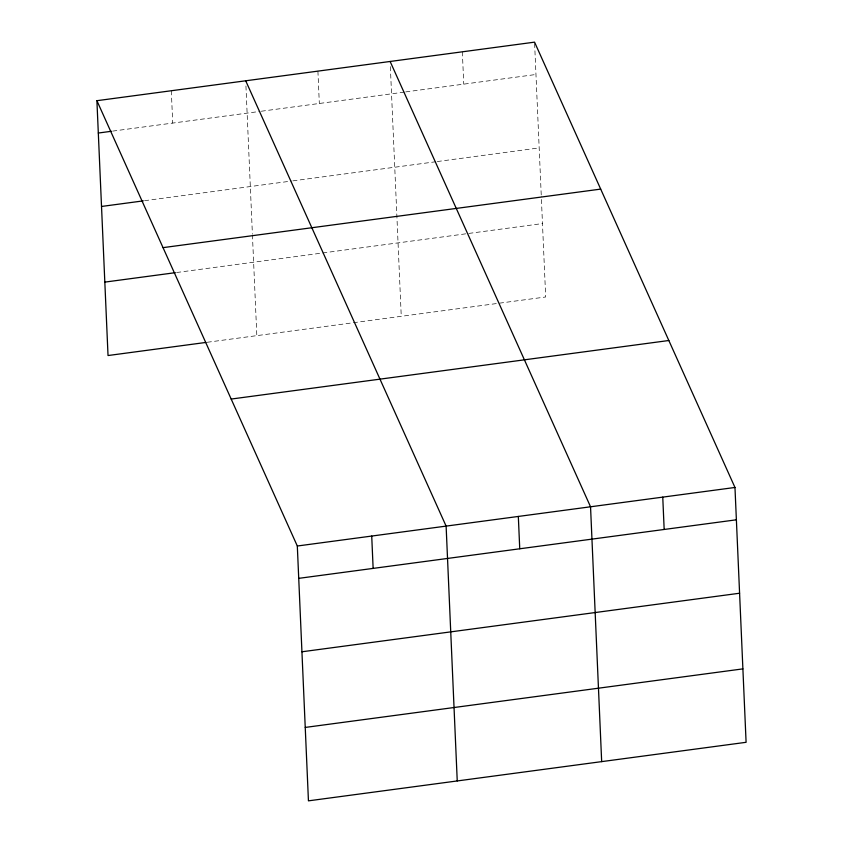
<?xml version="1.0" encoding="UTF-8"?>
<svg xmlns="http://www.w3.org/2000/svg" width="843" height="843" viewBox="0 0 843 843"><rect width="100%" height="100%" fill="white"/><g stroke="black" fill="none" stroke-linecap="round" stroke-linejoin="round"><path stroke-width="0.63" stroke-dasharray="4.21 3.16" d="M112.677 131.108L260.013 111.402M261.298 111.234L404.44 92.087M405.725 91.908L535.969 74.49M144.596 200.697L291.583 181.034M292.879 180.866L436.01 161.719M437.306 161.54L539.172 147.915M176.619 272.51L542.47 223.564M207.23 342.269L545.684 296.989L541.28 196.177M534.61 43.446L541.227 194.87M462.343 51.813L463.755 84.152M390.351 66.639L401.257 316.315M317.916 71.128L319.328 103.468M245.935 85.965L252.373 233.511M252.426 234.818L256.83 335.63M171.308 90.738L172.72 123.078"/><path stroke-width="1.26" d="M96.903 100.696L534.557 42.15L734.97 487.465L746.097 742.304L308.443 800.85L297.316 546.011L96.903 100.696L108.03 355.535L205.924 342.437M98.315 133.036L111.371 131.287M101.518 206.461L143.289 200.876M163.036 247.642L600.69 189.106M104.827 282.11L175.312 272.679M231.182 399.055L668.836 340.509M297.316 546.011L734.97 487.465M298.728 578.351L736.382 519.804M301.942 651.776L739.585 593.23M305.24 727.425L742.894 668.878M390.13 61.465L590.543 506.78L601.67 761.629M245.703 80.791L446.116 526.106L457.243 780.945M662.756 497.128L664.168 529.467M518.329 516.443L519.741 548.782M371.721 536.053L373.133 568.393"/></g></svg>
